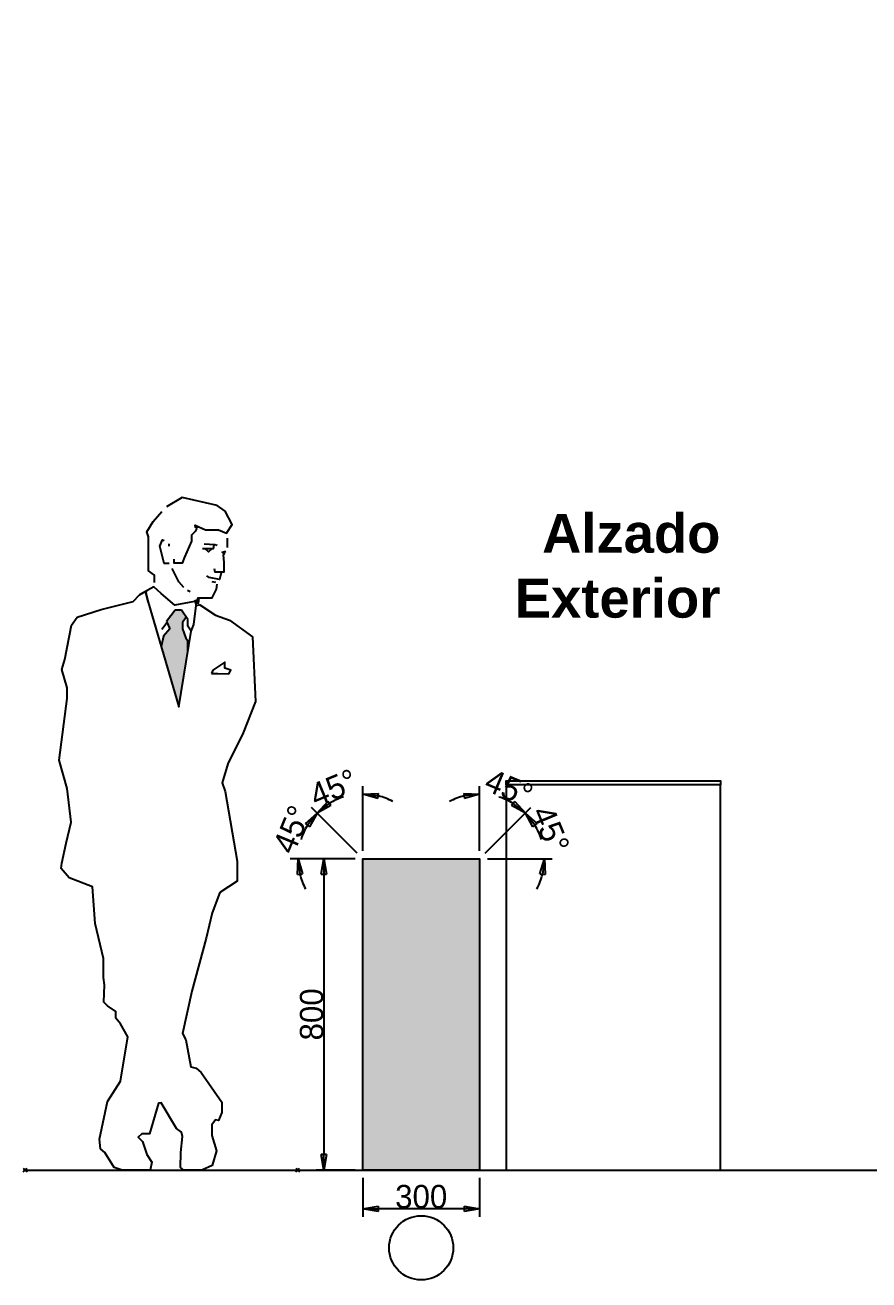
# Model space of a CAD drawing. Header units: millimetres. Extents: x -61063 to 17762, y -100319 to 2880.
# Drawn here: x -47950 to -45783, y -48714 to -45489 of the extents above; entities that cross this region are included whole.
import ezdxf

# ---------------------------------------------------------------- set-up
doc = ezdxf.new("R2010")
doc.units = ezdxf.units.MM
doc.header["$PDMODE"] = 35
doc.header["$PDSIZE"] = 5
doc.layers.add('1001 concep color Blau Fosc', color=7, linetype='Continuous', true_color=0x003e84)
for name, color, linetype in [('Cotas bloques dinámicos PM espacio', 10, 'Continuous'), ('Linea Capa Color 0000 JB', 7, 'Continuous'), ('Linea Capa Color 0008 Gris JB', 8, 'Continuous'), ('Linea Capa Color 0202 Lila Parets JB', 202, 'Continuous'), ('Linea Capa Color 0253 Gris Clar JB', 253, 'Continuous')]:
    doc.layers.add(name, color=color, linetype=linetype)
doc.styles.add('Helvetica Light', font='HelveticaNeueLTCom-Th.ttf')
doc.styles.add('Jordi Ava', font='Avant Garde MEdium BT.ttf')
doc.dimstyles.new('Jordi Ava 2015', dxfattribs={"dimtxt": 60, "dimasz": 40, "dimexe": 20, "dimexo": 20, "dimgap": 0.09, "dimtad": 1, "dimdec": 0, "dimzin": 0, "dimdsep": 46, "dimtxsty": 'Jordi Ava', "dimblk": 'CLOSED', "dimcen": 1.5, "dimclrd": 7, "dimclre": 7, "dimclrt": 256, "dimadec": 0, "dimazin": 0, "dimtfac": 0.05, "dimtdec": 0, "dimtofl": 0, "dimtmove": 0, "dimatfit": 3, "dimldrblk": 'CLOSED', "dimfxl": 90, "dimtolj": 1, "dimtzin": 0, "dimlwd": -1, "dimlwe": -1, "dimarcsym": 0})

# ---------------------------------------------------------------- blocks, each defined once
blk = doc.blocks.new('PM202401301630')
at = {"layer": 'Linea Capa Color 0008 Gris JB'}
h = blk.add_hatch(color=256, dxfattribs=at)
h.set_gradient(color1=(0, 127, 255), one_color=1, tint=1, name='INVCYLINDER')
h.paths.add_polyline_path([(349.2, 1345.3), (355.5, 1372.2), (371.4, 1391.2), (363.5, 1410.2), (385.6, 1438.7), (401.5, 1438.7), (413.7, 1421.3), (403.9, 1407), (403.9, 1391.2), (412.6, 1367.4), (418.1, 1360.8), (418.1, 1332.6), (394.4, 1190.3)])
at = {"layer": 'Linea Capa Color 0008 Gris JB', "linetype": 'Continuous'}
for p, q in [((309.6, 1484.7), (311.2, 1487.8)), ((315.9, 1459.3), (309.6, 1484.7)), ((385.6, 1438.7), (363.5, 1410.2)), ((401.5, 1438.7), (385.6, 1438.7)), ((418.1, 1415), (401.5, 1438.7)), ((371.4, 1391.2), (355.5, 1372.2)), ((363.5, 1410.2), (371.4, 1391.2)), ((418.1, 1397.5), (418.1, 1415)), ((426.8, 1384.9), (418.1, 1397.5)), ((355.5, 1372.2), (349.2, 1345.3))]:
    blk.add_line(p, q, dxfattribs=at)
for points in [[(445.8, 1652.6), (437.9, 1651), (436.3, 1657.3), (463.3, 1645.4), (496.5, 1645.4), (517.1, 1636.7), (531.4, 1658.9), (513.9, 1693.7), (493.4, 1708), (403.1, 1728.6), (363.5, 1704.8)], [(332.6, 1510), (332.6, 1529), (316.7, 1540.1), (317.1, 1581.3), (317.1, 1627.2), (312.8, 1639.9), (328.6, 1666.8), (350.8, 1692.2)], [(441.1, 1649.4), (436.3, 1641.5), (427.6, 1632), (427.6, 1616.1), (409.4, 1574.9), (403.1, 1559.9), (382.5, 1559.9), (382.5, 1570.2)], [(369.8, 1559.1), (357.1, 1559.1), (346, 1603.5), (352.4, 1619.3), (357.1, 1617.7)], [(519.5, 1600.3), (519.5, 1624)], [(369.8, 1603.5), (369.8, 1609.8)], [(455.3, 1597.1), (483.8, 1597.1), (485.4, 1606.6)], [(493.1, 1605.4), (487.6, 1606.5), (460.1, 1608.2)], [(479.1, 1595.5), (471.2, 1589.2), (461.7, 1597.1)], [(485.8, 1546.2), (487.4, 1537.5), (510.9, 1537.5), (510.8, 1560.7), (509.2, 1581.9)], [(512.4, 1590.8), (510.8, 1582.9), (506, 1587.6), (515.5, 1590.8)], [(407.8, 1497.3), (395.1, 1511.6), (377.7, 1546.4)], [(503.3, 1535.1), (499.2, 1517.9), (473.1, 1523.2), (467.1, 1527.1)], [(434.7, 1460.9), (384.1, 1451.4), (349.2, 1481.5), (330.2, 1498.9), (293.8, 1478.3)], [(423.7, 1486.2), (417.3, 1489.4)], [(439.5, 1456.1), (444.2, 1470.4), (480.7, 1470.4), (491.8, 1492.6), (493.6, 1505.7)], [(490.2, 1510), (480.7, 1511.6)], [(439.3, 1451), (439.5, 1453), (436.3, 1464.1), (442.1, 1464.1)], [(445.8, 1470.4), (444.2, 1456.1), (441.1, 1457.7)], [(413.7, 1421.3), (403.9, 1407), (403.9, 1391.2), (412.6, 1367.4), (420.5, 1357.9), (422.1, 1357.9)], [(365, 1407), (350.8, 1389.6)], [(426.8, 1384.9), (433.2, 1402.3)], [(418.1, 1332.6), (418.1, 1360.8)]]:
    blk.add_lwpolyline(points, dxfattribs=at)
at = {"layer": 'Linea Capa Color 0008 Gris JB'}
for points in [[(92.6, 775), (94.3, 789), (105.3, 840), (117.9, 893.8), (108.4, 980.9), (87.8, 1053.8), (108.4, 1212.2), (108.4, 1239.1), (94.2, 1286.7), (102.1, 1312), (119.5, 1400.7), (133.8, 1421.3), (195.6, 1440.3), (277.9, 1460.9), (293.8, 1478.3), (311.4, 1488.3), (309.6, 1484.7), (315.9, 1459.3), (394.4, 1190.3), (426.8, 1384.9), (433.2, 1402.3), (439.3, 1451), (449, 1453), (488.6, 1426), (525, 1413.4), (583.6, 1370.6), (591.6, 1204.3), (559.9, 1123.5), (520.3, 1044.3), (506, 995.2), (513.9, 973), (544.8, 794), (544.8, 742.1), (499.7, 713.2), (480.7, 661), (464.8, 596), (428.4, 459.8), (404.6, 350.5), (412.6, 334.7), (425.2, 265), (439.5, 261.8), (452.2, 250.7), (505.2, 174.7), (505.2, 147.8), (496.5, 127.2), (488.6, 128.7), (479.9, 116.1), (479.9, 89.1), (491.8, 49.5), (480.7, 11.5), (453.8, 0), (428.4, 0), (407.7, 0), (399.1, 6.8), (399.9, 44.8), (404.6, 86), (401.5, 97.1), (388.8, 106.6), (349.2, 173.1), (342.9, 171.5), (319.1, 93.1), (300.1, 93.1), (290.6, 84.4), (301.7, 73.3), (312.8, 40), (325.4, 20), (321.5, 0), (293.8, 0), (249.4, 0), (228.8, 6.8), (205.1, 44.8), (194, 54.3), (190.8, 79.6), (211.4, 176.3), (244.7, 228.5), (263.7, 342.6), (244.7, 375.8), (232.8, 390.1), (232.8, 407.5), (211.4, 421.8), (201.9, 431.3), (203.5, 475.6), (201.1, 494.6), (201.1, 543.8), (179.7, 634), (173.4, 727.5), (113.2, 751.3)], [(479.1, 1276.4), (494.9, 1276.4), (523.4, 1275.6), (528.2, 1285.1), (513.2, 1290.1), (513.2, 1305.7), (482.3, 1285.1)]]:
    blk.add_lwpolyline(points, close=True, dxfattribs=at)
at = {"layer": 'Linea Capa Color 0202 Lila Parets JB', "ltscale": 10}
blk.add_line((0, 0), (700, 0), dxfattribs=at)
for p in [(0, 0), (700, 0)]:
    blk.add_point(p, dxfattribs=at)
blk = doc.blocks.new('PM202401301600')
at = {"layer": 'Linea Capa Color 0202 Lila Parets JB', "ltscale": 10}
blk.add_line((700, 0), (4334.2, 0), dxfattribs=at)
at = {"layer": 'Linea Capa Color 0253 Gris Clar JB', "ltscale": 50}
for points in [[(2235.6, 1984.6), (2785.6, 1984.6), (2785.6, 2534.6), (2235.6, 2534.6)], [(1785.6, 990), (1235.6, 990), (1235.6, 1000), (1785.6, 1000)], [(2785.6, 990), (2235.6, 990), (2235.6, 1000), (2785.6, 1000)], [(4115.7, 990), (3565.7, 990), (3565.7, 1000), (4115.7, 1000)], [(1235.6, 0), (1785.6, 0), (1785.6, 990), (1235.6, 990)], [(2235.6, 0), (2785.6, 0), (2785.6, 990), (2235.6, 990)], [(3565.7, 0), (4115.7, 0), (4115.7, 990), (3565.7, 990)]]:
    blk.add_lwpolyline(points, close=True, dxfattribs=at)
blk.add_circle((2715.6, 2259.6), 31, dxfattribs=at)
at = {"layer": 'Linea Capa Color 0000 JB', "ltscale": 10}
blk.add_blockref('PM202401301630', (0, 0), dxfattribs=at)
at = {"layer": '1001 concep color Blau Fosc', "char_height": 100, "width": 597.569, "style": 'Helvetica Light'}
for s, insert, attachment_point in [('{\\fHelveticaNeueLT Com 35 Th|b1|i0|c0|p34;Planta}', (2235.6, 2937.3), 1), ('{\\fHelveticaNeueLT Com 35 Th|b1|i0|c0|p34;Alzado\\PExterior}', (1785.6, 1686.4), 3), ('{\\fHelveticaNeueLT Com 35 Th|b1|i0|c0|p34;Alzado\\PInterior}', (2235.6, 1686.4), 1), ('{\\fHelveticaNeueLT Com 35 Th|b1|i0|c0|p34;Sección}', (3425.7, 1686.4), 1)]:
    blk.add_mtext(s, dxfattribs=dict(at, insert=insert, attachment_point=attachment_point))
blk = doc.blocks.new('_Closed')
at = {"color": 0, "linetype": 'ByBlock', "lineweight": -2}
for p, q in [((-1, 0.167), (0, 0)), ((-1, 0.167), (-1, -0.167)), ((0, 0), (-1, -0.167)), ((0, 0), (-1, 0))]:
    blk.add_line(p, q, dxfattribs=at)
blk = doc.blocks.new('*D4167')
at = {"layer": 'Cotas bloques dinámicos PM espacio', "color": 7, "ltscale": 50, "transparency": 16777216}
for p, q in [((-20, 800), (-120, 800)), ((-100, 760), (-100, 40)), ((-20, 0), (-120, 0))]:
    blk.add_line(p, q, dxfattribs=at)
at = {"layer": 'Defpoints', "color": 0, "ltscale": 50, "transparency": 16777216}
for p in [(0, 800), (0, 0), (-100, 0)]:
    blk.add_point(p, dxfattribs=at)
at = {"layer": 'Cotas bloques dinámicos PM espacio', "color": 7, "ltscale": 50, "transparency": 16777216, "xscale": 40, "yscale": 40, "zscale": 40}
for p, rotation in [((-100, 800), 90), ((-100, 0), 270)]:
    blk.add_blockref('_Closed', p, dxfattribs=dict(at, rotation=rotation))
at = {"layer": 'Cotas bloques dinámicos PM espacio', "ltscale": 50, "transparency": 16777216, "insert": (-131.2, 400), "char_height": 60, "attachment_point": 5, "rotation": 90, "style": 'Jordi Ava'}
blk.add_mtext('\\A1;800', dxfattribs=at)
blk = doc.blocks.new('*D4168')
at = {"layer": 'Cotas bloques dinámicos PM espacio', "color": 7, "ltscale": 50, "transparency": 16777216}
for p, q in [((0, -20), (0, -120)), ((300, -20), (300, -120)), ((260, -100), (40, -100))]:
    blk.add_line(p, q, dxfattribs=at)
at = {"layer": 'Defpoints', "color": 0, "ltscale": 50, "transparency": 16777216}
for p in [(0, 0), (300, 0), (0, -100)]:
    blk.add_point(p, dxfattribs=at)
at = {"layer": 'Cotas bloques dinámicos PM espacio', "color": 7, "ltscale": 50, "transparency": 16777216, "xscale": 40, "yscale": 40, "zscale": 40, "rotation": 180}
blk.add_blockref('_Closed', (0, -100), dxfattribs=at)
at = {"layer": 'Cotas bloques dinámicos PM espacio', "color": 7, "ltscale": 50, "transparency": 16777216, "xscale": 40, "yscale": 40, "zscale": 40}
blk.add_blockref('_Closed', (300, -100), dxfattribs=at)
at = {"layer": 'Cotas bloques dinámicos PM espacio', "ltscale": 50, "transparency": 16777216, "insert": (150, -68.7), "char_height": 60, "attachment_point": 5, "style": 'Jordi Ava'}
blk.add_mtext('\\A1;300', dxfattribs=at)
blk = doc.blocks.new('*D4169')
at = {"layer": 'Cotas bloques dinámicos PM espacio', "color": 7, "ltscale": 50, "transparency": 16777216}
for p, q in [((314.1, 814.1), (431.8, 931.8)), ((320, 800), (486.3, 800))]:
    blk.add_line(p, q, dxfattribs=at)
for start, end in [(58.8118, 72.6236), (332.3764, 346.1882)]:
    blk.add_arc((300, 800), 166.3, start, end, dxfattribs=at)
at = {"layer": 'Defpoints', "color": 0, "ltscale": 50, "transparency": 16777216}
for p in [(460.7, 843.1), (0, 800), (281, 781), (300, 800), (300, 800)]:
    blk.add_point(p, dxfattribs=at)
at = {"layer": 'Cotas bloques dinámicos PM espacio', "color": 7, "ltscale": 50, "transparency": 16777216, "xscale": 40, "yscale": 40, "zscale": 40}
for p, rotation in [((417.6, 917.6), 321.9059020992836), ((466.3, 800), 83.09409790071648)]:
    blk.add_blockref('_Closed', p, dxfattribs=dict(at, rotation=rotation))
at = {"layer": 'Cotas bloques dinámicos PM espacio', "ltscale": 50, "transparency": 16777216, "insert": (482, 875.4), "char_height": 60, "attachment_point": 5, "rotation": 292.5, "style": 'Jordi Ava'}
blk.add_mtext('\\A1;45°', dxfattribs=at)
blk = doc.blocks.new('*D4170')
at = {"layer": 'Cotas bloques dinámicos PM espacio', "color": 7, "ltscale": 50, "transparency": 16777216}
for p, q in [((300, 820), (300, 986.3)), ((314.1, 814.1), (431.8, 931.8))]:
    blk.add_line(p, q, dxfattribs=at)
for start, end in [(103.8118, 117.6236), (17.3764, 31.1882)]:
    blk.add_arc((300, 800), 166.3, start, end, dxfattribs=at)
at = {"layer": 'Defpoints', "color": 0, "ltscale": 50, "transparency": 16777216}
for p in [(383.2, 944.1), (281, 781), (300, 800), (300, 800), (300, 500)]:
    blk.add_point(p, dxfattribs=at)
at = {"layer": 'Cotas bloques dinámicos PM espacio', "color": 7, "ltscale": 50, "transparency": 16777216, "xscale": 40, "yscale": 40, "zscale": 40}
for p, rotation in [((300, 966.3), 6.905902099279953), ((417.6, 917.6), 128.0940979007201)]:
    blk.add_blockref('_Closed', p, dxfattribs=dict(at, rotation=rotation))
at = {"layer": 'Cotas bloques dinámicos PM espacio', "ltscale": 50, "transparency": 16777216, "insert": (375.4, 982), "char_height": 60, "attachment_point": 5, "rotation": 337.5, "style": 'Jordi Ava'}
blk.add_mtext('\\A1;45°', dxfattribs=at)
blk = doc.blocks.new('*D4171')
at = {"layer": 'Cotas bloques dinámicos PM espacio', "color": 7, "ltscale": 50, "transparency": 16777216}
for p, q in [((0, 820), (0, 986.3)), ((-14.1, 814.1), (-131.8, 931.8))]:
    blk.add_line(p, q, dxfattribs=at)
for start, end in [(62.3764, 76.1882), (148.8118, 162.6236)]:
    blk.add_arc((0, 800), 166.3, start, end, dxfattribs=at)
at = {"layer": 'Defpoints', "color": 0, "ltscale": 50, "transparency": 16777216}
for p in [(-43.1, 960.7), (0, 800), (0, 800), (19, 781), (0, 500)]:
    blk.add_point(p, dxfattribs=at)
at = {"layer": 'Cotas bloques dinámicos PM espacio', "color": 7, "ltscale": 50, "transparency": 16777216, "xscale": 40, "yscale": 40, "zscale": 40}
for p, rotation in [((0, 966.3), 173.0940979007196), ((-117.6, 917.6), 51.90590209928035)]:
    blk.add_blockref('_Closed', p, dxfattribs=dict(at, rotation=rotation))
at = {"layer": 'Cotas bloques dinámicos PM espacio', "ltscale": 50, "transparency": 16777216, "insert": (-75.4, 982), "char_height": 60, "attachment_point": 5, "rotation": 22.5, "style": 'Jordi Ava'}
blk.add_mtext('\\A1;45°', dxfattribs=at)
blk = doc.blocks.new('*D4172')
at = {"layer": 'Cotas bloques dinámicos PM espacio', "color": 7, "ltscale": 50, "transparency": 16777216}
for p, q in [((-14.1, 814.1), (-131.8, 931.8)), ((-20, 800), (-186.3, 800))]:
    blk.add_line(p, q, dxfattribs=at)
for start, end in [(107.3764, 121.1882), (193.8118, 207.6236)]:
    blk.add_arc((0, 800), 166.3, start, end, dxfattribs=at)
at = {"layer": 'Defpoints', "color": 0, "ltscale": 50, "transparency": 16777216}
for p in [(-144.1, 883.2), (0, 800), (0, 800), (19, 781), (300, 800)]:
    blk.add_point(p, dxfattribs=at)
at = {"layer": 'Cotas bloques dinámicos PM espacio', "color": 7, "ltscale": 50, "transparency": 16777216, "xscale": 40, "yscale": 40, "zscale": 40}
for p, rotation in [((-117.6, 917.6), 218.0940979007194), ((-166.3, 800), 96.90590209928055)]:
    blk.add_blockref('_Closed', p, dxfattribs=dict(at, rotation=rotation))
at = {"layer": 'Cotas bloques dinámicos PM espacio', "ltscale": 50, "transparency": 16777216, "insert": (-182, 875.4), "char_height": 60, "attachment_point": 5, "rotation": 67.5, "style": 'Jordi Ava'}
blk.add_mtext('\\A1;45°', dxfattribs=at)
blk = doc.blocks.new('PM202401301629')
at = {"layer": 'Linea Capa Color 0000 JB', "ltscale": 50}
h = blk.add_hatch(color=254, dxfattribs=at)
h.dxf.hatch_style = 1
h.paths.add_polyline_path([(300, 0), (0, 0), (0, 800), (300, 800)])
at = {"layer": 'Cotas bloques dinámicos PM espacio', "ltscale": 10}
blk.add_circle((150, -200), 82.4, dxfattribs=at)
at = {"layer": 'Linea Capa Color 0000 JB', "ltscale": 50}
blk.add_lwpolyline([(300, 0), (0, 0), (0, 800), (300, 800)], close=True, dxfattribs=at)
at = {"layer": 'Cotas bloques dinámicos PM espacio', "ltscale": 50}
for base, line1, line2, picture, middle in [((-43.1, 960.7), ((0, 500), (0, 800)), ((0, 800), (19, 781)), '*D4171', (-75.4, 982)), ((383.2, 944.1), ((300, 500), (300, 800)), ((300, 800), (281, 781)), '*D4170', (375.4, 982)), ((-144.1, 883.2), ((300, 800), (0, 800)), ((0, 800), (19, 781)), '*D4172', (-182, 875.4)), ((460.7, 843.1), ((0, 800), (300, 800)), ((300, 800), (281, 781)), '*D4169', (482, 875.4))]:
    dim = blk.add_angular_dim_2l(base=base, line1=line1, line2=line2, dimstyle='Jordi Ava 2015', dxfattribs=at)
    dim.commit()
    dim.dimension.update_dxf_attribs({"geometry": picture, "text_midpoint": middle})
for base, p1, angle, picture, middle in [((-100, 0), (0, 800), 90, '*D4167', (-131.2, 400)), ((0, -100), (300, 0), 180, '*D4168', (150, -68.7))]:
    dim = blk.add_linear_dim(base=base, p1=p1, p2=(0, 0), angle=angle, dimstyle='Jordi Ava 2015', dxfattribs=at)
    dim.commit()
    dim.dimension.update_dxf_attribs({"geometry": picture, "text_midpoint": middle})
blk = doc.blocks.new('*U8823')
at = {"layer": 'Linea Capa Color 0000 JB'}
for name, p in [('PM202401301600', (0, 0)), ('PM202401301629', (867.3, 0))]:
    blk.add_blockref(name, p, dxfattribs=at)

msp = doc.modelspace()

# ---------------------------------------------------------------- block references
at = {"layer": 'Linea Capa Color 0000 JB'}
msp.add_blockref('*U8823', (-47950.2, -48431.5), dxfattribs=at)

doc.saveas('drawing.dxf')
